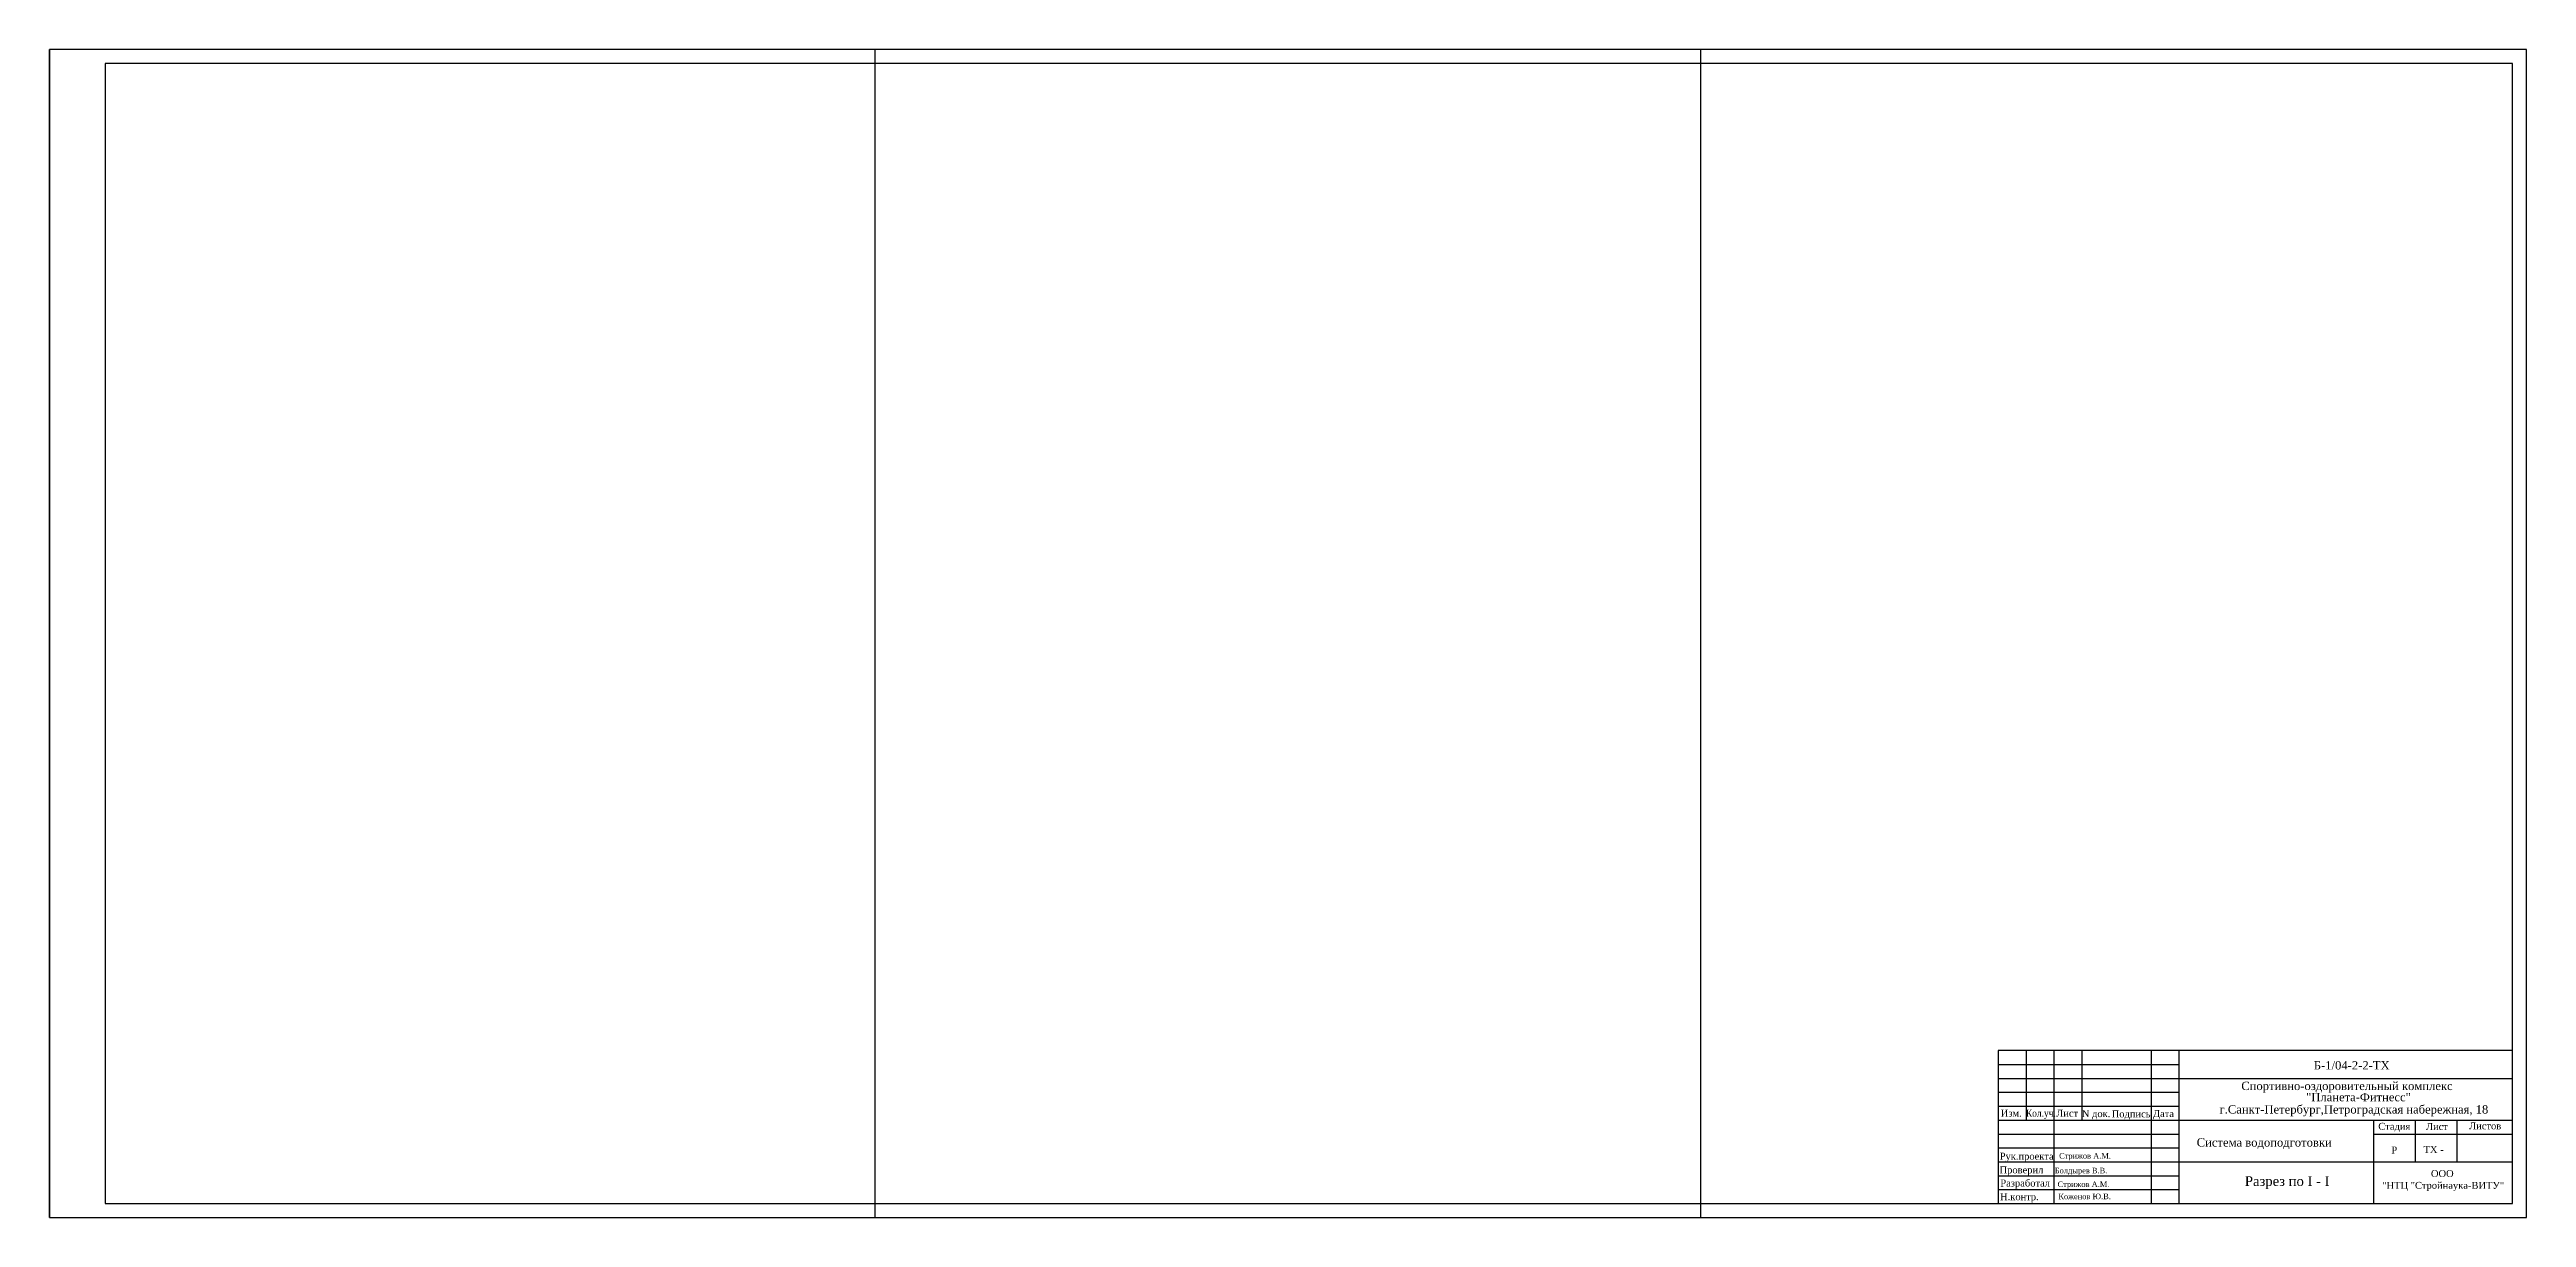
# Model space of a CAD drawing. Header units: millimetres. Extents: x 158645 to 1043550, y -60647 to 236438.
# Drawn here: x 236975 to 326075, y 50977 to 92977 of the extents above; entities that cross this region are included whole.
import ezdxf

# ---------------------------------------------------------------- set-up
doc = ezdxf.new("R2010")
doc.units = ezdxf.units.MM
doc.styles.add('CН', font='TIMES.TTF')
doc.styles.add('СН с наклоном', font='TIMES.TTF', dxfattribs={"oblique": 15})

msp = doc.modelspace()

# ---------------------------------------------------------------- linework, layer by layer
for p, q in [((236974.661, 92977.017), (236974.661, 50977.017)), ((296374.661, 92977.017), (236974.661, 92977.017)), ((236974.661, 50977.017), (236974.661, 92977.017)), ((326074.661, 92977.017), (266674.661, 92977.017)), ((326074.661, 50977.017), (326074.661, 92977.017)), ((238974.661, 92477.017), (238974.661, 51477.017)), ((295874.661, 92477.017), (238974.661, 92477.017)), ((325574.661, 92477.017), (268674.661, 92477.017)), ((325574.661, 51477.017), (325574.661, 92477.017)), ((325574.661, 56977.017), (307074.661, 56977.017)), ((307074.661, 56977.017), (307074.661, 51477.017)), ((307074.661, 56477.017), (313574.661, 56477.017)), ((308074.661, 56977.017), (308074.661, 54477.017)), ((309074.661, 56977.017), (309074.661, 51477.017)), ((310074.661, 56977.017), (310074.661, 54477.017)), ((312574.661, 56977.017), (312574.661, 51477.017)), ((313574.661, 56977.017), (313574.661, 51477.017)), ((307074.661, 55977.017), (325574.661, 55977.017)), ((307074.661, 55477.017), (313574.661, 55477.017)), ((307074.661, 54977.017), (313574.661, 54977.017)), ((307074.661, 54477.017), (325574.661, 54477.017)), ((320574.661, 54477.017), (320574.661, 51477.017)), ((322074.661, 54477.017), (322074.661, 52977.017)), ((323574.661, 54477.017), (323574.661, 52977.017)), ((307074.661, 53977.017), (313574.661, 53977.017)), ((307074.661, 53477.017), (313574.661, 53477.017)), ((320574.661, 53977.017), (325574.661, 53977.017)), ((307074.661, 52977.017), (325574.661, 52977.017)), ((307074.661, 52477.017), (313574.661, 52477.017)), ((307074.661, 51977.017), (313574.661, 51977.017)), ((236974.661, 50977.017), (296374.661, 50977.017)), ((238974.661, 51477.017), (295874.661, 51477.017)), ((266674.661, 50977.017), (326074.661, 50977.017)), ((268674.661, 51477.017), (325574.661, 51477.017))]:
    msp.add_line(p, q)
msp.add_arc((326064.661, 50987.017), 10, 270, 0)
at = {"layer": 'Defpoints', "color": 3}
for p, q in [((266674.661, 50977.017), (266674.661, 92977.017)), ((296374.661, 50977.017), (296374.661, 92977.017))]:
    msp.add_line(p, q, dxfattribs=at)

# ---------------------------------------------------------------- texts
for s, height, style, p in [('Б-1/04-2-2-ТХ', 300, 'CН', (318426.466, 56298.269)), ('Спортивно-оздоровительный комплекс', 300, 'CН', (315817.142, 55558.285)), ('"Планета-Фитнесс"', 300, 'CН', (318149.987, 55156.076)), ('Изм.', 250, 'CН', (307163.236, 54602.968)), ('Лист', 250, 'CН', (309157.976, 54600.648)), ('N док.', 250, 'CН', (310080.713, 54584.296)), ('Подпись', 250, 'CН', (311153.811, 54577.311)), ('Дата', 250, 'CН', (312637.084, 54587.386)), ('г.Санкт-Петербург,Петроградская набережная, 18', 300, 'CН', (315034.984, 54713.936)), ('Стадия', 250, 'CН', (320743.547, 54129.88)), ('Лист', 250, 'CН', (322457.868, 54122.301)), ('Листов', 250, 'CН', (324008.955, 54145.982)), ('Система водоподготовки', 300, 'СН с наклоном', (314213.202, 53526.014)), ('Р', 250, 'CН', (321214.227, 53275.043)), ('ТХ -', 250, 'CН', (322370.907, 53295.405)), ('Проверил', 250, 'CН', (307120.947, 52563.105)), ('Рук.проекта', 250, 'CН', (307125.221, 53055.063)), ('Болдырев В.В.', 200, 'CН', (309108.682, 52563.105)), ('Стрижов А.М.', 200, 'CН', (309263.689, 53091.51)), ('ООО', 250, 'CН', (322638.26, 52431.185)), ('Н.контр.', 250, 'CН', (307139.183, 51597.4)), ('Разработал', 250, 'CН', (307148.301, 52089.363)), ('Стрижов А.М.', 200, 'CН', (309208.981, 52071.142)), ('Коженов Ю.В.', 200, 'CН', (309236.335, 51633.841)), ('Разрез по I - I', 350, 'CН', (315943.094, 52109.695)), ('"НТЦ "Стройнаука-ВИТУ"', 250, 'CН', (320885.069, 52006.707))]:
    msp.add_text(s, height=height, dxfattribs=dict(style=style)).set_placement(p)
at = {"style": 'CН', "width": 0.9}
msp.add_text('Кол.уч.', height=250, dxfattribs=at).set_placement((308067.747, 54602.968))

doc.saveas('drawing.dxf')
